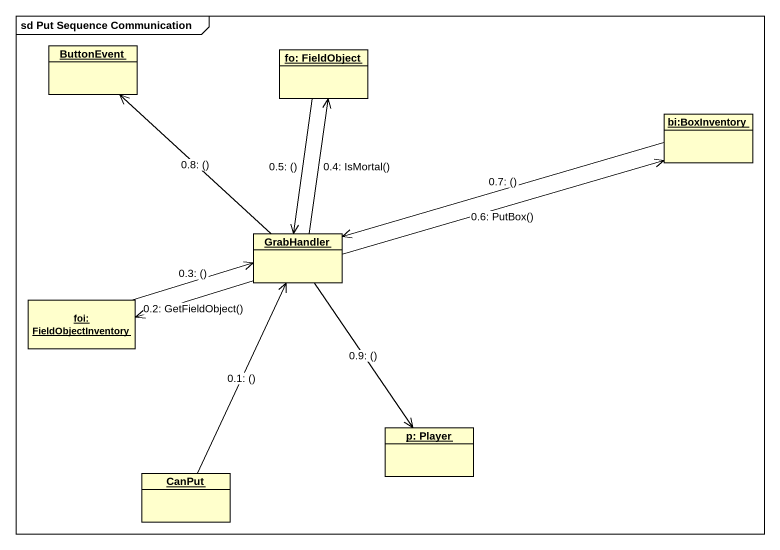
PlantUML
@startuml
mainframe sd Put Sequence Communication
hide circle
hide empty members
object ButtonEvent
object "fo: FieldObject" as fo_FieldObject
object "bi:BoxInventory" as bi_BoxInventory
object GrabHandler
object "foi: FieldObjectInventory" as foi_FieldObjectInventory
object "p: Player" as p_Player
object CanPut
CanPut -up-> GrabHandler : 0.1: ()
GrabHandler -left-> foi_FieldObjectInventory : 0.2: GetFieldObject()
foi_FieldObjectInventory -right-> GrabHandler : 0.3: ()
GrabHandler -up-> fo_FieldObject : 0.4: IsMortal()
fo_FieldObject --> GrabHandler : 0.5: ()
GrabHandler -right-> bi_BoxInventory : 0.6: PutBox()
bi_BoxInventory -left-> GrabHandler : 0.7: ()
GrabHandler -up-> ButtonEvent : 0.8: ()
GrabHandler --> p_Player : 0.9: ()
@enduml
